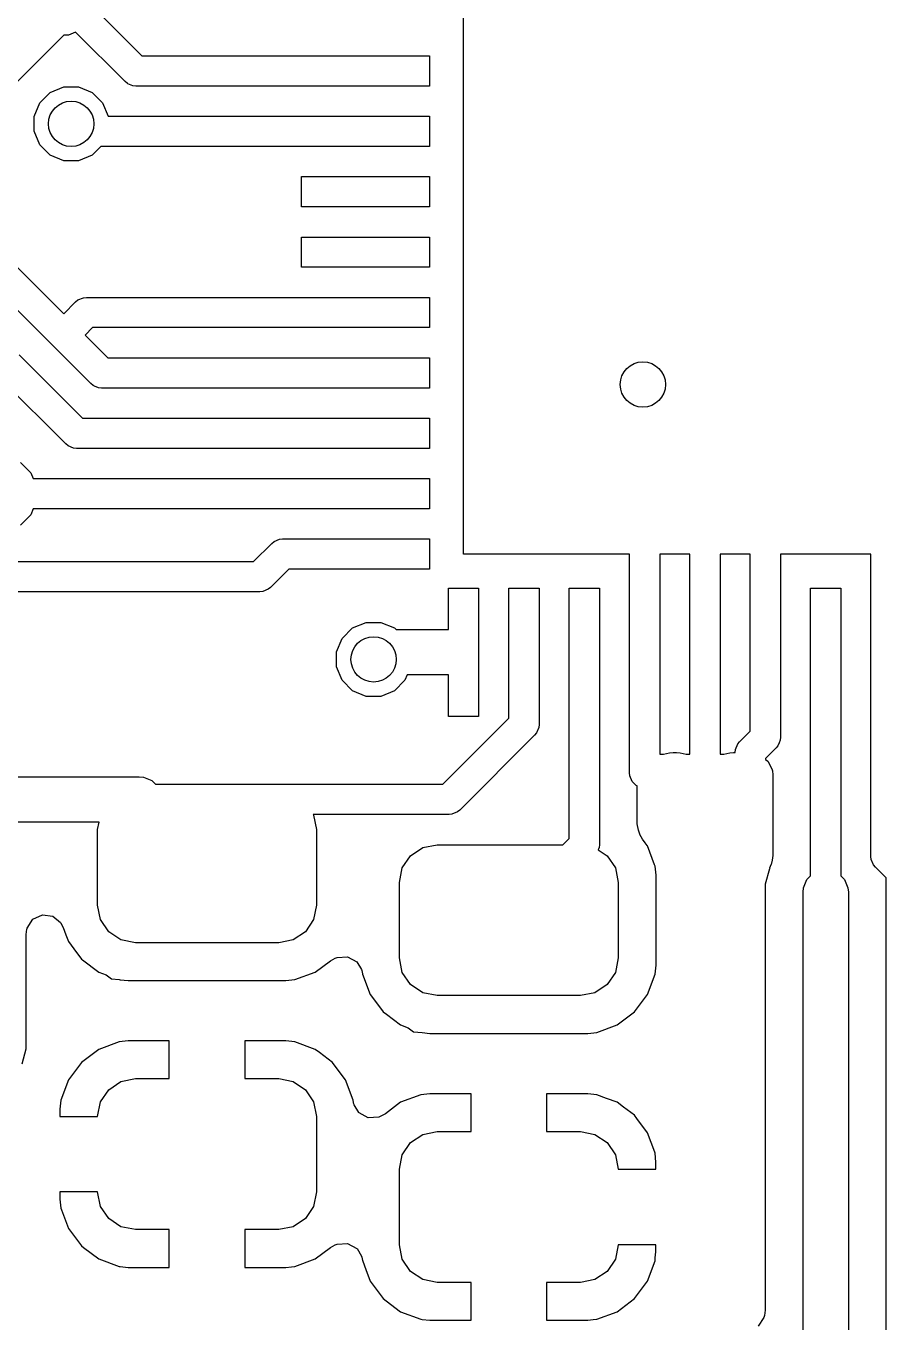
# Model space of a CAD drawing. Header units: inches. Extents: x 0.01 to 5.35, y 0.01 to 3.37.
# Drawn here: x 3.3656 to 3.59, y 1.6374 to 1.9754 of the extents above; entities that cross this region are included whole.
import ezdxf

# ---------------------------------------------------------------- set-up
doc = ezdxf.new("R2010")
doc.units = ezdxf.units.IN
doc.header["$MEASUREMENT"] = 0
doc.layers.add('BLACK', color=250, linetype='CONTINUOUS')

msp = doc.modelspace()

# ---------------------------------------------------------------- linework, layer by layer
at = {"layer": 'BLACK', "linetype": 'CONTINUOUS'}
for p, q in [((3.38392, 1.97949), (3.39586, 1.96756)), ((3.47976, 1.83764), (3.47976, 1.97937)), ((3.37549, 1.973), (3.3391, 1.93662)), ((3.3767, 1.973), (3.37549, 1.973)), ((3.37852, 1.97376), (3.3767, 1.973)), ((3.39144, 1.96084), (3.37852, 1.97376)), ((3.39586, 1.96756), (3.45417, 1.96756)), ((3.45417, 1.96756), (3.47091, 1.96756)), ((3.47091, 1.96756), (3.47091, 1.95969)), ((3.39204, 1.96035), (3.39144, 1.96084)), ((3.3692, 1.95531), (3.37191, 1.95803)), ((3.37191, 1.95803), (3.37546, 1.9595)), ((3.37546, 1.9595), (3.3793, 1.9595)), ((3.3793, 1.9595), (3.38285, 1.95803)), ((3.38285, 1.95803), (3.38557, 1.95531)), ((3.39218, 1.96029), (3.39204, 1.96035)), ((3.39346, 1.95976), (3.39218, 1.96029)), ((3.39423, 1.95969), (3.39346, 1.95976)), ((3.43744, 1.95969), (3.39423, 1.95969)), ((3.47091, 1.95969), (3.43744, 1.95969)), ((3.36773, 1.95176), (3.3692, 1.95531)), ((3.38557, 1.95531), (3.38702, 1.95181)), ((3.36773, 1.94792), (3.36773, 1.95176)), ((3.38702, 1.95181), (3.45417, 1.95181)), ((3.45417, 1.95181), (3.47091, 1.95181)), ((3.47091, 1.95181), (3.47091, 1.94394)), ((3.3692, 1.94437), (3.36773, 1.94792)), ((3.37191, 1.94166), (3.3692, 1.94437)), ((3.38513, 1.94394), (3.38285, 1.94166)), ((3.43744, 1.94394), (3.38513, 1.94394)), ((3.47091, 1.94394), (3.43744, 1.94394)), ((3.37546, 1.94019), (3.37191, 1.94166)), ((3.38285, 1.94166), (3.3793, 1.94019)), ((3.3793, 1.94019), (3.37546, 1.94019)), ((3.3391, 1.93662), (3.37543, 1.90029)), ((3.43744, 1.92819), (3.43744, 1.93606)), ((3.43744, 1.93606), (3.47091, 1.93606)), ((3.47091, 1.93606), (3.47091, 1.92819)), ((3.37265, 1.89194), (3.33354, 1.93105)), ((3.47091, 1.92819), (3.43744, 1.92819)), ((3.43744, 1.91244), (3.43744, 1.92031)), ((3.43744, 1.92031), (3.47091, 1.92031)), ((3.47091, 1.92031), (3.47091, 1.91244)), ((3.47091, 1.91244), (3.43744, 1.91244)), ((3.37543, 1.90029), (3.37855, 1.90341)), ((3.37855, 1.90341), (3.37915, 1.9039)), ((3.37915, 1.9039), (3.38057, 1.90449)), ((3.38057, 1.90449), (3.38134, 1.90457)), ((3.38134, 1.90457), (3.45417, 1.90457)), ((3.45417, 1.90457), (3.47091, 1.90457)), ((3.47091, 1.90457), (3.47091, 1.89669)), ((3.38297, 1.89669), (3.381, 1.89472)), ((3.43744, 1.89669), (3.38297, 1.89669)), ((3.47091, 1.89669), (3.43744, 1.89669)), ((3.381, 1.89472), (3.38691, 1.88882)), ((3.36382, 1.88963), (3.38038, 1.87307)), ((3.38249, 1.8821), (3.37265, 1.89194)), ((3.38691, 1.88882), (3.45417, 1.88882)), ((3.45417, 1.88882), (3.47091, 1.88882)), ((3.47091, 1.88882), (3.47091, 1.88094)), ((3.37597, 1.86635), (3.35941, 1.88291)), ((3.38309, 1.88161), (3.38249, 1.8821)), ((3.3835, 1.88144), (3.38309, 1.88161)), ((3.38451, 1.88102), (3.3835, 1.88144)), ((3.38528, 1.88094), (3.38451, 1.88102)), ((3.43744, 1.88094), (3.38528, 1.88094)), ((3.47091, 1.88094), (3.43744, 1.88094)), ((3.38038, 1.87307), (3.45417, 1.87307)), ((3.45417, 1.87307), (3.47091, 1.87307)), ((3.47091, 1.87307), (3.47091, 1.8652)), ((3.37657, 1.86586), (3.37597, 1.86635)), ((3.37798, 1.86527), (3.37657, 1.86586)), ((3.37875, 1.8652), (3.37798, 1.86527)), ((3.43744, 1.8652), (3.37875, 1.8652)), ((3.47091, 1.8652), (3.43744, 1.8652)), ((3.36415, 1.86155), (3.36686, 1.85883)), ((3.36686, 1.85883), (3.36749, 1.85732)), ((3.36749, 1.85732), (3.45417, 1.85732)), ((3.45417, 1.85732), (3.47091, 1.85732)), ((3.47091, 1.85732), (3.47091, 1.84945)), ((3.3675, 1.84945), (3.36686, 1.8479)), ((3.43744, 1.84945), (3.3675, 1.84945)), ((3.47091, 1.84945), (3.43744, 1.84945)), ((3.36686, 1.8479), (3.36415, 1.84518)), ((3.42498, 1.83567), (3.42974, 1.84042)), ((3.42974, 1.84042), (3.43033, 1.84091)), ((3.43033, 1.84091), (3.43175, 1.8415)), ((3.43175, 1.8415), (3.43252, 1.84157)), ((3.43252, 1.84157), (3.45417, 1.84157)), ((3.45417, 1.84157), (3.47091, 1.84157)), ((3.47091, 1.84157), (3.47091, 1.8337)), ((3.35132, 1.83567), (3.42498, 1.83567)), ((3.52307, 1.83764), (3.47976, 1.83764)), ((3.52307, 1.78055), (3.52307, 1.83764)), ((3.53094, 1.83764), (3.53094, 1.78547)), ((3.53882, 1.83764), (3.53094, 1.83764)), ((3.53882, 1.78547), (3.53882, 1.83764)), ((3.54669, 1.83764), (3.54669, 1.78547)), ((3.55457, 1.83764), (3.54669, 1.83764)), ((3.55457, 1.79149), (3.55457, 1.83764)), ((3.56244, 1.83764), (3.56244, 1.78986)), ((3.58606, 1.83764), (3.56244, 1.83764)), ((3.58606, 1.75876), (3.58606, 1.83764)), ((3.43415, 1.8337), (3.4294, 1.82895)), ((3.43744, 1.8337), (3.43415, 1.8337)), ((3.47091, 1.8337), (3.43744, 1.8337)), ((3.4294, 1.82895), (3.4288, 1.82846)), ((3.47583, 1.81795), (3.47583, 1.82878)), ((3.47583, 1.82878), (3.4837, 1.82878)), ((3.4837, 1.82878), (3.4837, 1.79531)), ((3.49157, 1.79531), (3.49157, 1.82878)), ((3.49157, 1.82878), (3.49945, 1.82878)), ((3.49945, 1.82878), (3.49945, 1.81205)), ((3.50732, 1.79531), (3.50732, 1.82878)), ((3.50732, 1.82878), (3.5152, 1.82878)), ((3.5152, 1.82878), (3.5152, 1.81205)), ((3.57031, 1.79531), (3.57031, 1.82878)), ((3.57031, 1.82878), (3.57819, 1.82878)), ((3.57819, 1.82878), (3.57819, 1.81205)), ((3.42661, 1.8278), (3.34969, 1.8278)), ((3.42738, 1.82787), (3.42661, 1.8278)), ((3.4288, 1.82846), (3.42738, 1.82787)), ((3.4288, 1.82846), (3.4288, 1.82846)), ((3.45082, 1.81836), (3.45437, 1.81983)), ((3.45437, 1.81983), (3.45821, 1.81983)), ((3.45821, 1.81983), (3.46175, 1.81836)), ((3.44663, 1.8121), (3.4481, 1.81565)), ((3.4481, 1.81565), (3.45082, 1.81836)), ((3.46175, 1.81836), (3.46216, 1.81795)), ((3.46216, 1.81795), (3.47583, 1.81795)), ((3.44663, 1.80826), (3.44663, 1.8121)), ((3.49945, 1.81205), (3.49945, 1.79321)), ((3.5152, 1.81205), (3.5152, 1.76185)), ((3.57819, 1.81205), (3.57819, 1.7537)), ((3.4481, 1.80471), (3.44663, 1.80826)), ((3.46506, 1.80614), (3.46447, 1.80471)), ((3.47583, 1.80614), (3.46506, 1.80614)), ((3.47583, 1.79531), (3.47583, 1.80614)), ((3.45082, 1.802), (3.4481, 1.80471)), ((3.45437, 1.80053), (3.45082, 1.802)), ((3.46175, 1.802), (3.45821, 1.80053)), ((3.46447, 1.80471), (3.46175, 1.802)), ((3.45821, 1.80053), (3.45437, 1.80053)), ((3.4837, 1.79531), (3.47583, 1.79531)), ((3.49157, 1.79484), (3.49157, 1.79531)), ((3.50732, 1.76348), (3.50732, 1.79531)), ((3.57031, 1.7537), (3.57031, 1.79531)), ((3.47434, 1.7776), (3.49157, 1.79484)), ((3.49937, 1.79244), (3.49879, 1.79102)), ((3.49945, 1.79321), (3.49937, 1.79244)), ((3.4983, 1.79042), (3.47875, 1.77088)), ((3.49879, 1.79102), (3.4983, 1.79042)), ((3.55129, 1.78811), (3.55178, 1.7887)), ((3.55178, 1.7887), (3.55457, 1.79149)), ((3.5621, 1.78844), (3.56178, 1.78767)), ((3.56237, 1.78909), (3.5621, 1.78844)), ((3.56244, 1.78986), (3.56237, 1.78909)), ((3.53094, 1.78547), (3.53191, 1.78547)), ((3.53191, 1.78547), (3.53346, 1.78578)), ((3.53346, 1.78578), (3.53441, 1.78587)), ((3.53441, 1.78587), (3.53535, 1.78587)), ((3.53535, 1.78587), (3.53631, 1.78578)), ((3.53631, 1.78578), (3.53785, 1.78547)), ((3.53785, 1.78547), (3.53882, 1.78547)), ((3.54669, 1.78547), (3.54766, 1.78547)), ((3.54766, 1.78547), (3.54921, 1.78578)), ((3.54766, 1.78547), (3.54766, 1.78547)), ((3.54921, 1.78578), (3.55016, 1.78587)), ((3.55016, 1.78587), (3.55063, 1.78587)), ((3.55063, 1.78592), (3.55071, 1.78669)), ((3.55063, 1.78587), (3.55063, 1.78592)), ((3.55071, 1.78669), (3.55129, 1.78811)), ((3.56129, 1.78707), (3.5585, 1.78429)), ((3.56178, 1.78767), (3.56129, 1.78707)), ((3.5585, 1.78429), (3.5585, 1.78403)), ((3.5585, 1.78403), (3.55915, 1.78362)), ((3.55915, 1.78362), (3.55919, 1.78356)), ((3.55919, 1.78356), (3.56028, 1.7814)), ((3.56028, 1.7814), (3.56034, 1.7811)), ((3.35575, 1.77957), (3.39512, 1.77957)), ((3.39512, 1.77957), (3.39627, 1.77945)), ((3.39627, 1.77945), (3.3984, 1.77857)), ((3.3984, 1.77857), (3.39937, 1.7776)), ((3.52315, 1.77978), (3.52307, 1.78055)), ((3.52373, 1.77836), (3.52315, 1.77978)), ((3.52482, 1.77728), (3.52373, 1.77836)), ((3.56034, 1.7811), (3.56045, 1.78007)), ((3.56045, 1.78007), (3.56045, 1.75903)), ((3.39937, 1.7776), (3.47434, 1.7776)), ((3.52506, 1.77718), (3.52482, 1.77728)), ((3.52506, 1.76733), (3.52506, 1.77718)), ((3.47597, 1.76972), (3.44051, 1.76972)), ((3.44051, 1.76972), (3.44063, 1.76955)), ((3.44063, 1.76955), (3.44138, 1.76579)), ((3.47673, 1.7698), (3.47597, 1.76972)), ((3.47815, 1.77039), (3.47673, 1.7698)), ((3.47875, 1.77088), (3.47815, 1.77039)), ((3.38468, 1.76776), (3.35575, 1.76776)), ((3.38429, 1.76579), (3.38468, 1.76776)), ((3.38429, 1.7461), (3.38429, 1.76579)), ((3.44138, 1.76579), (3.44138, 1.7461)), ((3.52537, 1.76563), (3.52506, 1.76733)), ((3.52565, 1.76487), (3.52537, 1.76563)), ((3.52576, 1.76458), (3.52565, 1.76487)), ((3.52579, 1.7645), (3.52576, 1.76458)), ((3.52645, 1.76328), (3.52579, 1.7645)), ((3.46591, 1.75897), (3.46911, 1.7611)), ((3.46911, 1.7611), (3.47287, 1.76185)), ((3.47287, 1.76185), (3.50569, 1.76185)), ((3.50569, 1.76185), (3.50732, 1.76348)), ((3.51512, 1.76108), (3.51489, 1.76053)), ((3.5152, 1.76185), (3.51512, 1.76108)), ((3.52717, 1.76232), (3.52645, 1.76328)), ((3.52769, 1.76163), (3.52717, 1.76232)), ((3.52775, 1.76155), (3.52769, 1.76163)), ((3.52769, 1.76163), (3.52769, 1.76163)), ((3.52769, 1.76163), (3.52769, 1.76163)), ((3.52959, 1.75662), (3.52775, 1.76155)), ((3.46378, 1.75577), (3.46591, 1.75897)), ((3.51489, 1.76053), (3.51724, 1.75897)), ((3.51724, 1.75897), (3.51937, 1.75577)), ((3.56029, 1.75777), (3.55999, 1.75667)), ((3.56045, 1.75903), (3.56029, 1.75777)), ((3.58614, 1.75799), (3.58606, 1.75876)), ((3.58673, 1.75657), (3.58614, 1.75799)), ((3.46303, 1.75201), (3.46378, 1.75577)), ((3.51937, 1.75577), (3.52012, 1.75201)), ((3.52973, 1.75624), (3.52959, 1.75662)), ((3.52959, 1.75662), (3.52959, 1.75662)), ((3.52998, 1.75389), (3.52973, 1.75624)), ((3.55956, 1.75554), (3.55848, 1.75152)), ((3.55964, 1.75569), (3.55956, 1.75554)), ((3.55956, 1.75554), (3.55956, 1.75554)), ((3.55997, 1.75657), (3.55961, 1.75571)), ((3.55961, 1.75571), (3.55964, 1.75569)), ((3.55999, 1.75667), (3.55997, 1.75657)), ((3.58722, 1.75597), (3.58673, 1.75657)), ((3.59, 1.75319), (3.58722, 1.75597)), ((3.46303, 1.73232), (3.46303, 1.75201)), ((3.52012, 1.75201), (3.52012, 1.73232)), ((3.52998, 1.73044), (3.52998, 1.75389)), ((3.55848, 1.75152), (3.55848, 1.64048)), ((3.56846, 1.7506), (3.56934, 1.75273)), ((3.56934, 1.75273), (3.57031, 1.7537)), ((3.57819, 1.7537), (3.57916, 1.75273)), ((3.57916, 1.75273), (3.58004, 1.7506)), ((3.59, 1.23681), (3.59, 1.75319)), ((3.56835, 1.74945), (3.56846, 1.7506)), ((3.56835, 1.23724), (3.56835, 1.74945)), ((3.58004, 1.7506), (3.58016, 1.74945)), ((3.58016, 1.74945), (3.58016, 1.23724)), ((3.38504, 1.74234), (3.38429, 1.7461)), ((3.44138, 1.7461), (3.44063, 1.74234)), ((3.3659, 1.74011), (3.36738, 1.74243)), ((3.36738, 1.74243), (3.36989, 1.74357)), ((3.36989, 1.74357), (3.37261, 1.74318)), ((3.37261, 1.74318), (3.37459, 1.74152)), ((3.37459, 1.74152), (3.37472, 1.74134)), ((3.37472, 1.74134), (3.37528, 1.74026)), ((3.38717, 1.73914), (3.38504, 1.74234)), ((3.44063, 1.74234), (3.4385, 1.73914)), ((3.36561, 1.73843), (3.36581, 1.73981)), ((3.36561, 1.71311), (3.36561, 1.73843)), ((3.36581, 1.73981), (3.3659, 1.74011)), ((3.37528, 1.74026), (3.37601, 1.73832)), ((3.37601, 1.73832), (3.37666, 1.73656)), ((3.39037, 1.73701), (3.38717, 1.73914)), ((3.4385, 1.73914), (3.4353, 1.73701)), ((3.37666, 1.73656), (3.37666, 1.73656)), ((3.37666, 1.73656), (3.37666, 1.73656)), ((3.37666, 1.73656), (3.37806, 1.7347)), ((3.37806, 1.7347), (3.38006, 1.73203)), ((3.39413, 1.73626), (3.39037, 1.73701)), ((3.43154, 1.73626), (3.39413, 1.73626)), ((3.4353, 1.73701), (3.43154, 1.73626)), ((3.38006, 1.73203), (3.38006, 1.73203)), ((3.38006, 1.73203), (3.38038, 1.73178)), ((3.38038, 1.73178), (3.38459, 1.72863)), ((3.44108, 1.72863), (3.44502, 1.73159)), ((3.44502, 1.73159), (3.44624, 1.73225)), ((3.44624, 1.73225), (3.44675, 1.73244)), ((3.44675, 1.73244), (3.4495, 1.73264)), ((3.4495, 1.73264), (3.45191, 1.73132)), ((3.45191, 1.73132), (3.45195, 1.73129)), ((3.45195, 1.73129), (3.45315, 1.72929)), ((3.46378, 1.72856), (3.46303, 1.73232)), ((3.52012, 1.73232), (3.51937, 1.72856)), ((3.38459, 1.72863), (3.38459, 1.72863)), ((3.38459, 1.72863), (3.38654, 1.7279)), ((3.38654, 1.7279), (3.38793, 1.72686)), ((3.43577, 1.72665), (3.44108, 1.72863)), ((3.45315, 1.72929), (3.45322, 1.72908)), ((3.45322, 1.72908), (3.45342, 1.72814)), ((3.45342, 1.72814), (3.45342, 1.72809)), ((3.45342, 1.72809), (3.45342, 1.72809)), ((3.45342, 1.72809), (3.45342, 1.72809)), ((3.45342, 1.72809), (3.4554, 1.72278)), ((3.46591, 1.72536), (3.46378, 1.72856)), ((3.51937, 1.72856), (3.51724, 1.72536)), ((3.52775, 1.72278), (3.52973, 1.72809)), ((3.52973, 1.72809), (3.52998, 1.73044)), ((3.38793, 1.72686), (3.3899, 1.72665)), ((3.3899, 1.72665), (3.39015, 1.72662)), ((3.39015, 1.72662), (3.39225, 1.7264)), ((3.39225, 1.7264), (3.43342, 1.7264)), ((3.43342, 1.7264), (3.43577, 1.72665)), ((3.46911, 1.72323), (3.46591, 1.72536)), ((3.51724, 1.72536), (3.51404, 1.72323)), ((3.4554, 1.72278), (3.4554, 1.72278)), ((3.4554, 1.72278), (3.45652, 1.72129)), ((3.45652, 1.72129), (3.4588, 1.71825)), ((3.47287, 1.72248), (3.46911, 1.72323)), ((3.51028, 1.72248), (3.47287, 1.72248)), ((3.51404, 1.72323), (3.51028, 1.72248)), ((3.52435, 1.71825), (3.52775, 1.72278)), ((3.4588, 1.71825), (3.4588, 1.71825)), ((3.4588, 1.71825), (3.45963, 1.71763)), ((3.45963, 1.71763), (3.46333, 1.71485)), ((3.51982, 1.71485), (3.52435, 1.71825)), ((3.46333, 1.71485), (3.46333, 1.71485)), ((3.46333, 1.71485), (3.46528, 1.71412)), ((3.46528, 1.71412), (3.46667, 1.71308)), ((3.51451, 1.71287), (3.51982, 1.71485)), ((3.36561, 1.71304), (3.36561, 1.71311)), ((3.36561, 1.71311), (3.36561, 1.71311)), ((3.36561, 1.71275), (3.36561, 1.71304)), ((3.36561, 1.70859), (3.36561, 1.71275)), ((3.38991, 1.71042), (3.3846, 1.70844)), ((3.39225, 1.71067), (3.38991, 1.71042)), ((3.38991, 1.71042), (3.38991, 1.71042)), ((3.40299, 1.71067), (3.39225, 1.71067)), ((3.40299, 1.70083), (3.40299, 1.71067)), ((3.43342, 1.71067), (3.42268, 1.71067)), ((3.42268, 1.71067), (3.42268, 1.70083)), ((3.43576, 1.71042), (3.43342, 1.71067)), ((3.43342, 1.71067), (3.43342, 1.71067)), ((3.44107, 1.70844), (3.43576, 1.71042)), ((3.43576, 1.71042), (3.43576, 1.71042)), ((3.46667, 1.71308), (3.46892, 1.71284)), ((3.46892, 1.71284), (3.46892, 1.71284)), ((3.46892, 1.71284), (3.46892, 1.71284)), ((3.46892, 1.71284), (3.47099, 1.71262)), ((3.47099, 1.71262), (3.51216, 1.71262)), ((3.51216, 1.71262), (3.51451, 1.71287)), ((3.36458, 1.70474), (3.36561, 1.70859)), ((3.3846, 1.70844), (3.38007, 1.70505)), ((3.3846, 1.70844), (3.3846, 1.70844)), ((3.44213, 1.70764), (3.44107, 1.70844)), ((3.44107, 1.70844), (3.44107, 1.70844)), ((3.44107, 1.70844), (3.44107, 1.70844)), ((3.4456, 1.70505), (3.44213, 1.70764)), ((3.38007, 1.70505), (3.37668, 1.70052)), ((3.38007, 1.70505), (3.38007, 1.70505)), ((3.44656, 1.70376), (3.4456, 1.70505)), ((3.4456, 1.70505), (3.4456, 1.70505)), ((3.44899, 1.70052), (3.44656, 1.70376)), ((3.37668, 1.70052), (3.3747, 1.69521)), ((3.39037, 1.70008), (3.39413, 1.70083)), ((3.39413, 1.70083), (3.40299, 1.70083)), ((3.42268, 1.70083), (3.43154, 1.70083)), ((3.43154, 1.70083), (3.4353, 1.70008)), ((3.45097, 1.69521), (3.44899, 1.70052)), ((3.44899, 1.70052), (3.44899, 1.70052)), ((3.38504, 1.69475), (3.38717, 1.69794)), ((3.38717, 1.69794), (3.39037, 1.70008)), ((3.4353, 1.70008), (3.4385, 1.69794)), ((3.4385, 1.69794), (3.44063, 1.69475)), ((3.47099, 1.69689), (3.46865, 1.69664)), ((3.48173, 1.69689), (3.47099, 1.69689)), ((3.48173, 1.68705), (3.48173, 1.69689)), ((3.51216, 1.69689), (3.50142, 1.69689)), ((3.50142, 1.69689), (3.50142, 1.68705)), ((3.5145, 1.69664), (3.51216, 1.69689)), ((3.51216, 1.69689), (3.51216, 1.69689)), ((3.3747, 1.69521), (3.37445, 1.69287)), ((3.3747, 1.69521), (3.3747, 1.69521)), ((3.38429, 1.69098), (3.38504, 1.69475)), ((3.44063, 1.69475), (3.44138, 1.69098)), ((3.45098, 1.69513), (3.45097, 1.69521)), ((3.45097, 1.69521), (3.45097, 1.69521)), ((3.45097, 1.69521), (3.45097, 1.69521)), ((3.45117, 1.69419), (3.45098, 1.69513)), ((3.45123, 1.694), (3.45117, 1.69419)), ((3.45124, 1.69398), (3.45123, 1.694)), ((3.45245, 1.69199), (3.45124, 1.69398)), ((3.46334, 1.69466), (3.45937, 1.69169)), ((3.46865, 1.69664), (3.46334, 1.69466)), ((3.46334, 1.69466), (3.46334, 1.69466)), ((3.46334, 1.69466), (3.46334, 1.69466)), ((3.46865, 1.69664), (3.46865, 1.69664)), ((3.51705, 1.69569), (3.5145, 1.69664)), ((3.5145, 1.69664), (3.5145, 1.69664)), ((3.51981, 1.69466), (3.51705, 1.69569)), ((3.52145, 1.69343), (3.51981, 1.69466)), ((3.51981, 1.69466), (3.51981, 1.69466)), ((3.37445, 1.69287), (3.37445, 1.69098)), ((3.37445, 1.69287), (3.37445, 1.69287)), ((3.37445, 1.69098), (3.38429, 1.69098)), ((3.44138, 1.69098), (3.44138, 1.6713)), ((3.45248, 1.69195), (3.45245, 1.69199)), ((3.45489, 1.69063), (3.45248, 1.69195)), ((3.45764, 1.69083), (3.45489, 1.69063)), ((3.45815, 1.69102), (3.45764, 1.69083)), ((3.45937, 1.69169), (3.45815, 1.69102)), ((3.52434, 1.69127), (3.52145, 1.69343)), ((3.52496, 1.69044), (3.52434, 1.69127)), ((3.52434, 1.69127), (3.52434, 1.69127)), ((3.52773, 1.68674), (3.52496, 1.69044)), ((3.46911, 1.6863), (3.47287, 1.68705)), ((3.47287, 1.68705), (3.48173, 1.68705)), ((3.50142, 1.68705), (3.51028, 1.68705)), ((3.51028, 1.68705), (3.51404, 1.6863)), ((3.52963, 1.68163), (3.52773, 1.68674)), ((3.52773, 1.68674), (3.52773, 1.68674)), ((3.46378, 1.68097), (3.46591, 1.68416)), ((3.46591, 1.68416), (3.46911, 1.6863)), ((3.51404, 1.6863), (3.51724, 1.68416)), ((3.51724, 1.68416), (3.51937, 1.68097)), ((3.46303, 1.6772), (3.46378, 1.68097)), ((3.51937, 1.68097), (3.52012, 1.6772)), ((3.52971, 1.68143), (3.52963, 1.68163)), ((3.52996, 1.67909), (3.52971, 1.68143)), ((3.52971, 1.68143), (3.52971, 1.68143)), ((3.46303, 1.65752), (3.46303, 1.6772)), ((3.52012, 1.6772), (3.52996, 1.6772)), ((3.52996, 1.6772), (3.52996, 1.67909)), ((3.52996, 1.67909), (3.52996, 1.67909)), ((3.52996, 1.67909), (3.52996, 1.67909)), ((3.38429, 1.6713), (3.37445, 1.6713)), ((3.37445, 1.6713), (3.37445, 1.66942)), ((3.38504, 1.66753), (3.38429, 1.6713)), ((3.44138, 1.6713), (3.44063, 1.66753)), ((3.37445, 1.66942), (3.3747, 1.66707)), ((3.3747, 1.66707), (3.3747, 1.66707)), ((3.3747, 1.66707), (3.37488, 1.66659)), ((3.37488, 1.66659), (3.37668, 1.66177)), ((3.38717, 1.66434), (3.38504, 1.66753)), ((3.44063, 1.66753), (3.4385, 1.66434)), ((3.39037, 1.66221), (3.38717, 1.66434)), ((3.4385, 1.66434), (3.4353, 1.66221)), ((3.37668, 1.66177), (3.37668, 1.66177)), ((3.37668, 1.66177), (3.37721, 1.66106)), ((3.37721, 1.66106), (3.38007, 1.65724)), ((3.39413, 1.66146), (3.39037, 1.66221)), ((3.40299, 1.66146), (3.39413, 1.66146)), ((3.40299, 1.65161), (3.40299, 1.66146)), ((3.43154, 1.66146), (3.42268, 1.66146)), ((3.42268, 1.66146), (3.42268, 1.65161)), ((3.4353, 1.66221), (3.43154, 1.66146)), ((3.38007, 1.65724), (3.38007, 1.65724)), ((3.38007, 1.65724), (3.38063, 1.65682)), ((3.38063, 1.65682), (3.3846, 1.65384)), ((3.44107, 1.65384), (3.44504, 1.65682)), ((3.44504, 1.65682), (3.44626, 1.65748)), ((3.44626, 1.65748), (3.44677, 1.65768)), ((3.44677, 1.65768), (3.44951, 1.65787)), ((3.44951, 1.65787), (3.45193, 1.65655)), ((3.45193, 1.65655), (3.45195, 1.65653)), ((3.45195, 1.65653), (3.45197, 1.65652)), ((3.45197, 1.65652), (3.45317, 1.65453)), ((3.46378, 1.65375), (3.46303, 1.65752)), ((3.52012, 1.65752), (3.51937, 1.65375)), ((3.52996, 1.65752), (3.52012, 1.65752)), ((3.52996, 1.65564), (3.52996, 1.65752)), ((3.3846, 1.65384), (3.3846, 1.65384)), ((3.3846, 1.65384), (3.38991, 1.65187)), ((3.43576, 1.65187), (3.44107, 1.65384)), ((3.44107, 1.65384), (3.44107, 1.65384)), ((3.45317, 1.65453), (3.45324, 1.65431)), ((3.45324, 1.65431), (3.45343, 1.65338)), ((3.45343, 1.65338), (3.45344, 1.65329)), ((3.45344, 1.65329), (3.45344, 1.65329)), ((3.45344, 1.65329), (3.45346, 1.65324)), ((3.45346, 1.65324), (3.45427, 1.65107)), ((3.46591, 1.65056), (3.46378, 1.65375)), ((3.51937, 1.65375), (3.51724, 1.65056)), ((3.52773, 1.64799), (3.52971, 1.65329)), ((3.52971, 1.65329), (3.52979, 1.65408)), ((3.52971, 1.65329), (3.52971, 1.65329)), ((3.52979, 1.65408), (3.52996, 1.65564)), ((3.52996, 1.65564), (3.52996, 1.65564)), ((3.38991, 1.65187), (3.38991, 1.65187)), ((3.38991, 1.65187), (3.39018, 1.65184)), ((3.39018, 1.65184), (3.39225, 1.65161)), ((3.39225, 1.65161), (3.39225, 1.65161)), ((3.39225, 1.65161), (3.39225, 1.65161)), ((3.39225, 1.65161), (3.40299, 1.65161)), ((3.42268, 1.65161), (3.43342, 1.65161)), ((3.43342, 1.65161), (3.43483, 1.65177)), ((3.43342, 1.65161), (3.43342, 1.65161)), ((3.43342, 1.65161), (3.43342, 1.65161)), ((3.43483, 1.65177), (3.43576, 1.65187)), ((3.43576, 1.65187), (3.43576, 1.65187)), ((3.45427, 1.65107), (3.45542, 1.64799)), ((3.46911, 1.64843), (3.46591, 1.65056)), ((3.51724, 1.65056), (3.51404, 1.64843)), ((3.45542, 1.64799), (3.45542, 1.64799)), ((3.45542, 1.64799), (3.45671, 1.64626)), ((3.45671, 1.64626), (3.45881, 1.64346)), ((3.47287, 1.64768), (3.46911, 1.64843)), ((3.48173, 1.64768), (3.47287, 1.64768)), ((3.48173, 1.63783), (3.48173, 1.64768)), ((3.51028, 1.64768), (3.50142, 1.64768)), ((3.50142, 1.64768), (3.50142, 1.63783)), ((3.51404, 1.64843), (3.51028, 1.64768)), ((3.52434, 1.64346), (3.52773, 1.64799)), ((3.52773, 1.64799), (3.52773, 1.64799)), ((3.45881, 1.64346), (3.45881, 1.64346)), ((3.45881, 1.64346), (3.45956, 1.64289)), ((3.45956, 1.64289), (3.46334, 1.64006)), ((3.51981, 1.64006), (3.52434, 1.64346)), ((3.52434, 1.64346), (3.52434, 1.64346)), ((3.46334, 1.64006), (3.46334, 1.64006)), ((3.46334, 1.64006), (3.46865, 1.63809)), ((3.5145, 1.63809), (3.51981, 1.64006)), ((3.51981, 1.64006), (3.51981, 1.64006)), ((3.55848, 1.64048), (3.55829, 1.6391)), ((3.46865, 1.63809), (3.46865, 1.63809)), ((3.46865, 1.63809), (3.46892, 1.63806)), ((3.46892, 1.63806), (3.47099, 1.63783)), ((3.47099, 1.63783), (3.47099, 1.63783)), ((3.47099, 1.63783), (3.47099, 1.63783)), ((3.47099, 1.63783), (3.48173, 1.63783)), ((3.50142, 1.63783), (3.51216, 1.63783)), ((3.51216, 1.63783), (3.51357, 1.63799)), ((3.51216, 1.63783), (3.51216, 1.63783)), ((3.51216, 1.63783), (3.51216, 1.63783)), ((3.51357, 1.63799), (3.5145, 1.63809)), ((3.5145, 1.63809), (3.5145, 1.63809)), ((3.55813, 1.63857), (3.55664, 1.63625)), ((3.55829, 1.6391), (3.55813, 1.63857))]:
    msp.add_line(p, q, dxfattribs=at)
at = {"layer": 'BLACK'}
for centre in [(3.37738, 1.94984), (3.52654, 1.88186), (3.45629, 1.81018)]:
    msp.add_circle(centre, 0.00591, dxfattribs=at)
at = {"layer": 'WHITE'}
for centre in [(3.37738, 1.94984), (3.52654, 1.88186), (3.45629, 1.81018)]:
    msp.add_circle(centre, 0.00591, dxfattribs=at)

doc.saveas('drawing.dxf')
